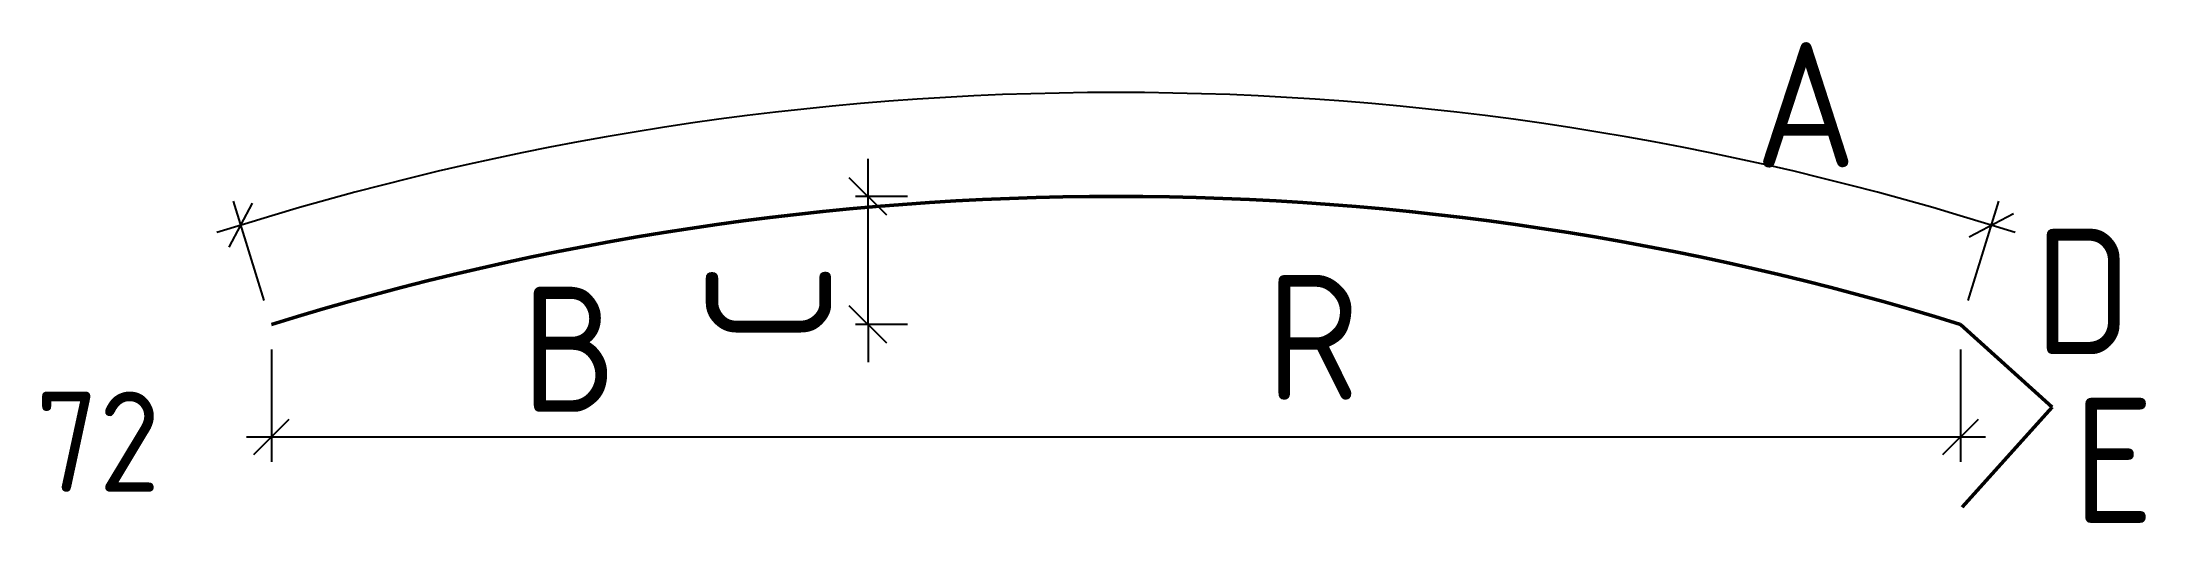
# Model space of a CAD drawing. Extents: x 234219 to 234639, y -52197 to -52101.
import ezdxf
from ezdxf.enums import TextEntityAlignment as Align

# ---------------------------------------------------------------- set-up
doc = ezdxf.new("R2010")
doc.units = 0
doc.layers.add('posedit.mtr.bar', color=7, linetype='Continuous', lineweight=50)
doc.layers.add('posedit.mtr.hidden', color=144, linetype='Continuous', plot=False)
doc.layers.add('posedit.mtr.lenght', color=183, linetype='Continuous')
doc.layers.add('posedit.mtr.text', color=3, linetype='Continuous')
doc.styles.add('posedit.ISOCPEUR', font='isocpeur.ttf', dxfattribs={"width": 0.9})

msp = doc.modelspace()

# ---------------------------------------------------------------- linework, layer by layer
at = {"layer": 'posedit.mtr.bar'}
for p, q in [((234602.1, -52156.92), (234620.38, -52173.44)), ((234620.38, -52173.44), (234602.39, -52193.34))]:
    msp.add_line(p, q, dxfattribs=at)
msp.add_arc((234433.36, -52701.42), 570.05, 72.7818, 107.2182, dxfattribs=at)
at = {"layer": 'posedit.mtr.lenght'}
for p, q in [((234383.79, -52131.38), (234383.79, -52123.88)), ((234387.54, -52135.13), (234380.04, -52127.63)), ((234256.13, -52141.51), (234260.81, -52132.67)), ((234263.14, -52152.15), (234256.99, -52132.32)), ((234391.68, -52131.38), (234381.29, -52131.38)), ((234383.79, -52156.92), (234383.79, -52131.38)), ((234603.58, -52152.15), (234609.73, -52132.32)), ((234603.82, -52139.41), (234612.68, -52134.77)), ((234387.54, -52160.67), (234380.04, -52153.17)), ((234391.68, -52156.92), (234381.29, -52156.92)), ((234383.79, -52156.92), (234383.79, -52164.42)), ((234264.62, -52161.92), (234264.62, -52184.34)), ((234602.1, -52161.92), (234602.1, -52184.34)), ((234261.08, -52182.88), (234268.16, -52175.81)), ((234598.57, -52182.88), (234605.64, -52175.81)), ((234259.62, -52179.34), (234607.1, -52179.34))]:
    msp.add_line(p, q, dxfattribs=at)
msp.add_lwpolyline([(234458.46, -52131.93, 0, 4, 0), (234457.94, -52143.92, 0, 0, 0), (234456.68, -52172.43, 0, 0, 0)], format="xyseb", dxfattribs=at)
msp.add_arc((234433.36, -52701.42), 590.81, 72.29688, 107.70312, dxfattribs=at)

# ---------------------------------------------------------------- texts
at = {"layer": 'posedit.mtr.hidden', "style": 'posedit.ISOCPEUR', "width": 0.9}
msp.add_text('72', height=20, dxfattribs=at).set_placement((234217.48, -52190.3))
at = {"layer": 'posedit.mtr.text', "style": 'posedit.ISOCPEUR', "width": 0.9}
for tag, p in [('A', (234571.15, -52113.06)), ('B', (234324.17, -52161.84))]:
    msp.add_attdef(tag, text='', height=25, dxfattribs=at).set_placement(p, align=Align.MIDDLE_CENTER)
for tag, p in [('D', (234616.87, -52150.31)), ('E', (234624.59, -52184.09))]:
    msp.add_attdef(tag, text='', height=25, dxfattribs=at).set_placement(p, align=Align.MIDDLE_LEFT)
msp.add_attdef('C', text='', height=25, rotation=90, dxfattribs=at).set_placement((234363.96, -52152.85), align=Align.MIDDLE_CENTER)
msp.add_attdef('R', (234463.39, -52171.93), '', height=25, dxfattribs=at)

doc.saveas('drawing.dxf')
